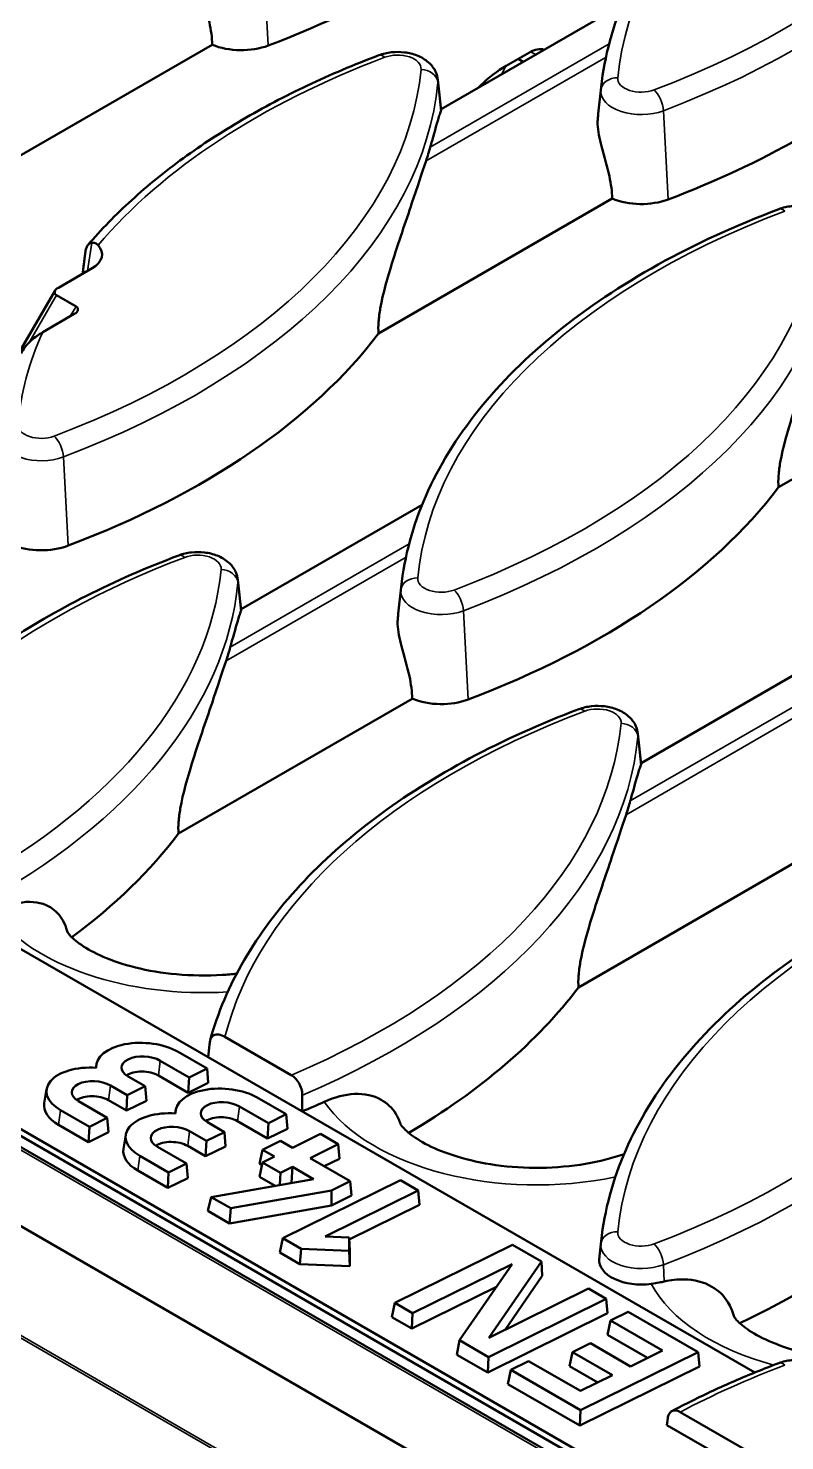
# Model space of a CAD drawing. Header units: millimetres. Extents: x 0 to 1485, y 0 to 1050.
# Drawn here: x 115.69 to 137.98, y 274.76 to 316.41 of the extents above; entities that cross this region are included whole.
import ezdxf

# ---------------------------------------------------------------- set-up
doc = ezdxf.new("R2010")
doc.units = ezdxf.units.MM
doc.header["$LTSCALE"] = 2.5
doc.layers.add('Sichtbar (ISO)', color=7, linetype='Continuous', lineweight=50)
doc.layers.add('Sichtbar schmal (ISO)', color=7, linetype='Continuous', lineweight=35)

msp = doc.modelspace()

# ---------------------------------------------------------------- linework, layer by layer
at = {"layer": 'Sichtbar (ISO)'}
for p, q in [((405.172, 116.161), (51.619, 320.286)), ((49.549, 319.15), (403.102, 115.026)), ((127.851, 314.017), (133.185, 317.096)), ((114.223, 311.945), (121.106, 315.92)), ((130.452, 315.693), (129.765, 315.296)), ((130.118, 315.5), (130.269, 315.413)), ((127.758, 314.885), (127.854, 313.989)), ((129.023, 314.724), (128.946, 314.649)), ((132.568, 314.669), (132.484, 313.882)), ((126.008, 307.409), (132.891, 311.383)), ((117.57, 309.331), (116.575, 308.757)), ((114.906, 305.971), (116.482, 308.672)), ((116.524, 308.534), (117.095, 308.204)), ((117.045, 307.982), (116.113, 307.444)), ((137.793, 302.873), (144.676, 306.847)), ((121.959, 299.275), (127.292, 302.354)), ((121.866, 300.142), (121.962, 299.247)), ((126.676, 299.926), (126.591, 299.14)), ((133.744, 294.739), (139.077, 297.818)), ((120.115, 292.667), (126.999, 296.641)), ((137.091, 276.773), (104.261, 295.728)), ((133.651, 295.606), (133.747, 294.711)), ((133.164, 273.529), (98.69, 293.433)), ((133.389, 273.603), (98.945, 293.489)), ((131.9, 288.131), (138.784, 292.105)), ((121.483, 286.672), (123.439, 285.543)), ((120.103, 286.228), (120.956, 285.736)), ((117.698, 285.861), (117.681, 285.762)), ((120.43, 285.475), (119.577, 285.968)), ((120.956, 285.736), (120.43, 285.475)), ((120.992, 285.311), (120.956, 285.736)), ((118.633, 285.501), (119.133, 285.213)), ((120.404, 285.021), (119.521, 285.531)), ((120.404, 285.021), (120.43, 285.475)), ((120.992, 285.311), (120.404, 285.021)), ((116.228, 285.133), (116.159, 284.716)), ((118.607, 284.952), (118.107, 285.241)), ((118.582, 284.498), (118.607, 284.952)), ((119.133, 285.213), (118.607, 284.952)), ((119.169, 284.788), (119.133, 285.213)), ((122.436, 284.881), (123.289, 284.389)), ((117.491, 284.021), (116.638, 284.514)), ((117.164, 284.774), (118.017, 284.281)), ((118.582, 284.498), (118.051, 284.804)), ((119.169, 284.788), (118.582, 284.498)), ((120.031, 284.513), (120.015, 284.415)), ((122.763, 284.128), (121.91, 284.621)), ((117.466, 283.566), (116.582, 284.077)), ((117.466, 283.566), (117.491, 284.021)), ((118.017, 284.281), (117.491, 284.021)), ((118.053, 283.857), (118.017, 284.281)), ((120.967, 284.154), (121.466, 283.866)), ((122.738, 283.673), (121.854, 284.184)), ((122.738, 283.673), (122.763, 284.128)), ((123.289, 284.389), (122.763, 284.128)), ((123.326, 283.964), (123.289, 284.389)), ((118.053, 283.857), (117.466, 283.566)), ((118.562, 283.786), (118.493, 283.368)), ((120.94, 283.605), (120.441, 283.894)), ((120.915, 283.15), (120.94, 283.605)), ((121.466, 283.866), (120.94, 283.605)), ((121.503, 283.441), (121.466, 283.866)), ((122.591, 283.345), (123.117, 283.605)), ((123.326, 283.964), (122.738, 283.673)), ((123.117, 283.605), (123.471, 283.401)), ((123.471, 283.401), (124.294, 283.809)), ((124.294, 283.809), (124.821, 283.504)), ((119.824, 282.674), (118.971, 283.166)), ((119.497, 283.427), (120.35, 282.934)), ((120.915, 283.15), (120.385, 283.457)), ((121.503, 283.441), (120.915, 283.15)), ((122.504, 282.926), (122.591, 283.345)), ((122.945, 283.141), (122.591, 283.345)), ((124.821, 283.504), (123.998, 283.097)), ((124.858, 283.08), (124.821, 283.504)), ((120.35, 282.934), (119.824, 282.674)), ((120.387, 282.51), (120.35, 282.934)), ((122.575, 282.885), (122.504, 282.926)), ((122.505, 282.547), (122.592, 282.966)), ((122.592, 282.966), (122.945, 283.141)), ((123.12, 282.662), (122.592, 282.966)), ((123.472, 282.837), (123.12, 282.662)), ((123.447, 282.382), (123.472, 282.837)), ((124.089, 282.48), (123.472, 282.837)), ((123.998, 283.097), (125.177, 282.416)), ((124.858, 283.08), (124.411, 282.859)), ((119.799, 282.219), (118.915, 282.729)), ((119.799, 282.219), (119.824, 282.674)), ((120.387, 282.51), (119.799, 282.219)), ((121.08, 281.949), (124.089, 282.48)), ((122.965, 282.282), (122.505, 282.547)), ((123.1, 282.306), (123.12, 282.662)), ((123.186, 280.733), (126.651, 282.448)), ((123.447, 282.382), (123.401, 282.359)), ((123.466, 282.37), (123.447, 282.382)), ((125.177, 282.416), (124.626, 282.144)), ((125.213, 281.992), (125.177, 282.416)), ((126.651, 282.448), (127.178, 282.143)), ((120.978, 281.539), (121.08, 281.949)), ((121.652, 281.618), (121.08, 281.949)), ((124.626, 282.144), (121.652, 281.618)), ((127.178, 282.143), (124.439, 280.788)), ((124.626, 281.701), (124.626, 282.144)), ((125.213, 281.992), (124.626, 281.701)), ((127.215, 281.719), (127.178, 282.143)), ((121.617, 281.17), (120.978, 281.539)), ((124.626, 281.701), (121.617, 281.17)), ((121.617, 281.17), (121.652, 281.618)), ((127.215, 281.719), (125.143, 280.694)), ((123.099, 280.314), (123.186, 280.733)), ((123.731, 280.418), (123.186, 280.733)), ((124.439, 280.788), (125.14, 280.758)), ((125.158, 280.358), (125.14, 280.758)), ((125.14, 280.758), (125.141, 280.359)), ((123.688, 279.974), (123.099, 280.314)), ((123.688, 279.974), (123.731, 280.418)), ((125.141, 280.359), (123.731, 280.418)), ((125.159, 279.912), (125.141, 280.359)), ((125.158, 280.358), (125.159, 279.912)), ((126.486, 278.828), (129.951, 280.543)), ((129.951, 280.543), (130.808, 280.048)), ((132.568, 280.648), (132.521, 280.206)), ((125.159, 279.912), (123.688, 279.974)), ((129.942, 279.973), (127.013, 278.523)), ((128.395, 277.725), (129.942, 279.973)), ((130.808, 280.048), (129.261, 277.801)), ((130.833, 279.63), (130.808, 280.048)), ((130.833, 279.63), (129.736, 278.035)), ((129.48, 279.302), (126.988, 278.069)), ((129.261, 277.801), (132.19, 279.25)), ((132.19, 279.25), (132.717, 278.945)), ((126.399, 278.409), (126.486, 278.828)), ((127.013, 278.523), (126.486, 278.828)), ((132.717, 278.945), (129.252, 277.231)), ((132.754, 278.521), (132.717, 278.945)), ((126.988, 278.069), (126.399, 278.409)), ((126.988, 278.069), (127.013, 278.523)), ((132.754, 278.521), (129.227, 276.776)), ((132.755, 277.89), (132.842, 278.309)), ((132.842, 278.309), (133.368, 278.569)), ((134.374, 277.424), (132.842, 278.309)), ((133.368, 278.569), (135.428, 277.38)), ((133.937, 277.208), (132.755, 277.89)), ((128.32, 277.3), (128.395, 277.725)), ((129.252, 277.231), (128.395, 277.725)), ((131.639, 276.959), (131.726, 277.378)), ((131.726, 277.378), (132.252, 277.638)), ((132.905, 276.697), (131.726, 277.378)), ((135.428, 277.38), (131.963, 275.666)), ((132.252, 277.638), (133.431, 276.958)), ((133.431, 276.958), (134.374, 277.424)), ((135.464, 276.956), (135.428, 277.38)), ((129.227, 276.776), (128.32, 277.3)), ((129.227, 276.776), (129.252, 277.231)), ((129.903, 276.855), (130.43, 277.115)), ((130.43, 277.115), (131.962, 276.231)), ((132.467, 276.481), (131.639, 276.959)), ((135.464, 276.956), (131.938, 275.211)), ((129.816, 276.436), (129.903, 276.855)), ((131.963, 275.666), (129.903, 276.855)), ((131.962, 276.231), (132.905, 276.697)), ((131.938, 275.211), (129.816, 276.436)), ((131.938, 275.211), (131.963, 275.666)), ((134.503, 275.226), (134.529, 275.432)), ((134.899, 275.61), (138.207, 273.701)), ((136.076, 274.318), (134.503, 275.226))]:
    msp.add_line(p, q, dxfattribs=at)
for centre, major_axis, ratio, start_param, end_param in [((109.2, 327.854), (-24.756, 0), 0.57735, 2.150508, 2.640987), ((121.963, 316.599), (-1.456, 0), 0.57735, 0.941808, 2.150508), ((130.415, 314.898), (-0.537, -0.844), 0.546379, 3.266446, 3.950567), ((129.653, 312.911), (-1.612, -2.533), 0.546379, 3.950567, 4.304458), ((120.985, 323.318), (-24.756, 0), 0.57735, 2.150508, 2.550935), ((103.307, 315.153), (24.538, 0), 0.57735, 6.094503, 6.123734), ((133.748, 312.063), (-1.456, 0), 0.57735, 0.941808, 2.150508), ((116.855, 309.738), (1.008, 0), 0.572981, 5.501585, 6.76602), ((116.765, 308.662), (0.297, 0.057), 0.514513, 2.162289, 3.677034), ((116.855, 308.077), (0.297, 0.057), 0.514513, 5.303882, 6.818626), ((103.307, 313.112), (-24.756, 0), 0.57735, 2.150508, 2.731215), ((115.092, 308.576), (-24.756, 0), 0.57735, 2.150508, 2.731215), ((116.07, 301.857), (-1.456, 0), 0.57735, 0.941808, 2.150508), ((97.415, 300.411), (24.538, 0), 0.57735, 6.094503, 6.123734), ((127.856, 297.321), (-1.456, 0), 0.57735, 0.941808, 2.150508), ((109.2, 295.874), (24.538, 0), 0.57735, 6.094503, 6.123734), ((97.415, 298.369), (-24.756, 0), 0.57735, 2.481591, 2.731215), ((109.2, 293.833), (-24.756, 0), 0.57735, 2.367392, 2.731215), ((119.105, 285.735), (-1.412, 0.084), 0.534749, 3.960191, 6.358682), ((119.105, 285.735), (-0.668, 0.04), 0.534749, 3.960191, 7.101783), ((117.636, 285.007), (-1.412, 0.084), 0.534749, 4.703292, 7.101783), ((117.636, 285.007), (-0.668, 0.04), 0.534749, 3.960191, 7.101783), ((119.08, 285.313), (-0.624, 0.037), 0.534749, 3.960191, 5.670852), ((117.61, 284.586), (-0.624, 0.037), 0.534749, 3.960191, 5.670852), ((121.438, 284.387), (-1.412, 0.084), 0.534749, 3.960191, 6.358682), ((117.61, 284.586), (-1.456, 0.087), 0.534749, 6.227792, 7.101783), ((119.969, 283.66), (-1.412, 0.084), 0.534749, 4.703292, 7.101783), ((121.438, 284.387), (-0.668, 0.04), 0.534749, 3.960191, 7.101783), ((109.2, 295.874), (-24.538, 0), 0.57735, 2.205977, 2.239327), ((119.969, 283.66), (-0.668, 0.04), 0.534749, 3.960191, 7.101783), ((121.413, 283.966), (-0.624, 0.037), 0.534749, 3.960191, 5.670852), ((120.985, 289.297), (-24.756, 0), 0.57735, 2.256006, 2.731215), ((119.944, 283.238), (-1.456, 0.087), 0.534749, 6.227792, 7.101783), ((119.944, 283.238), (-0.624, 0.037), 0.534749, 3.960191, 5.670852), ((133.748, 280.084), (-1.238, 0), 0.57735, 6.227073, 8.096717), ((157.011, 279.329), (-24.538, 0), 0.57735, 6.221282, 6.227073)]:
    msp.add_ellipse(centre, major_axis=major_axis, ratio=ratio, start_param=start_param, end_param=end_param, dxfattribs=at)
for points, knots in [([(132.568, 314.669), (132.666, 315.578), (132.91, 316.48), (133.678, 318.231), (134.2, 319.081), (135.499, 320.7), (136.274, 321.47), (138.05, 322.908), (139.05, 323.575), (141.239, 324.79), (142.428, 325.337), (143.692, 325.815)], [2.4180978, 2.4180978, 2.4180978, 2.4180978, 2.6039342, 2.6039342, 2.7897706, 2.7897706, 2.9756069, 2.9756069, 3.1614433, 3.1614433, 3.3472796, 3.3472796, 3.3472796, 3.3472796]), ([(121.106, 315.92), (121.103, 316.127), (121.074, 316.351), (120.962, 316.876), (120.866, 317.18), (120.764, 317.572), (120.737, 317.686), (120.696, 317.908), (120.683, 318.017), (120.678, 318.172), (120.679, 318.23), (120.685, 318.287)], [1.754995, 1.754995, 1.754995, 1.754995, 1.892647, 1.892647, 2.0720945, 2.0720945, 2.1365308, 2.1365308, 2.2009671, 2.2009671, 2.2396712, 2.2396712, 2.2396712, 2.2396712]), ([(126.015, 315.609), (126.135, 315.654), (126.262, 315.683), (126.518, 315.71), (126.647, 315.709), (126.902, 315.678), (127.028, 315.648), (127.267, 315.553), (127.382, 315.488), (127.568, 315.322), (127.644, 315.228), (127.727, 315.042), (127.75, 314.965), (127.758, 314.885)], [3.34728, 3.34728, 3.34728, 3.34728, 3.742348, 3.742348, 4.136015, 4.136015, 4.530025, 4.530025, 4.924042, 4.924042, 5.243901, 5.243901, 5.435884, 5.435884, 5.435884, 5.435884]), ([(117.442, 310.011), (117.833, 310.468), (118.266, 310.912), (119.207, 311.769), (119.715, 312.181), (120.803, 312.971), (121.382, 313.349), (122.604, 314.065), (123.248, 314.403), (124.59, 315.038), (125.29, 315.335), (126.015, 315.609)], [2.8148999, 2.8148999, 2.8148999, 2.8148999, 2.9213758, 2.9213758, 3.0278518, 3.0278518, 3.1343277, 3.1343277, 3.2408037, 3.2408037, 3.3472796, 3.3472796, 3.3472796, 3.3472796]), ([(127.848, 313.962), (127.833, 313.927), (127.817, 313.882), (127.74, 313.652), (127.666, 313.38), (127.568, 313.027), (127.551, 312.966), (127.533, 312.904)], [0.635921, 0.635921, 0.635921, 0.635921, 0.7360198, 0.7360198, 1.0671166, 1.0671166, 1.1316401, 1.1316401, 1.1316401, 1.1316401]), ([(132.891, 311.383), (132.889, 311.591), (132.859, 311.815), (132.747, 312.339), (132.652, 312.644), (132.549, 313.036), (132.522, 313.149), (132.481, 313.372), (132.468, 313.481), (132.463, 313.636), (132.465, 313.694), (132.47, 313.751)], [1.754995, 1.754995, 1.754995, 1.754995, 1.892647, 1.892647, 2.0720945, 2.0720945, 2.1365308, 2.1365308, 2.2009671, 2.2009671, 2.2396712, 2.2396712, 2.2396712, 2.2396712]), ([(127.409, 312.496), (127.293, 312.145), (127.152, 311.721), (126.807, 310.702), (126.596, 310.092), (126.282, 309.081), (126.138, 308.591), (126.038, 308.022), (126.019, 307.884), (126, 307.629), (126, 307.51), (126.008, 307.409)], [3.562475, 3.562475, 3.562475, 3.562475, 3.924729, 3.924729, 4.355561, 4.355561, 4.625893, 4.625893, 4.702196, 4.702196, 4.773128, 4.773128, 4.773128, 4.773128]), ([(126.676, 299.926), (126.773, 300.836), (127.018, 301.738), (127.785, 303.489), (128.308, 304.339), (129.606, 305.958), (130.382, 306.728), (132.157, 308.165), (133.157, 308.833), (135.346, 310.048), (136.535, 310.595), (137.8, 311.072)], [2.4180978, 2.4180978, 2.4180978, 2.4180978, 2.6039342, 2.6039342, 2.7897706, 2.7897706, 2.9756069, 2.9756069, 3.1614433, 3.1614433, 3.3472796, 3.3472796, 3.3472796, 3.3472796]), ([(137.8, 311.072), (137.92, 311.118), (138.047, 311.147), (138.303, 311.174), (138.432, 311.173), (138.688, 311.142), (138.813, 311.112), (139.052, 311.017), (139.167, 310.952), (139.353, 310.786), (139.429, 310.692), (139.513, 310.506), (139.535, 310.429), (139.543, 310.349)], [3.34728, 3.34728, 3.34728, 3.34728, 3.742348, 3.742348, 4.136015, 4.136015, 4.530025, 4.530025, 4.924042, 4.924042, 5.243901, 5.243901, 5.435884, 5.435884, 5.435884, 5.435884]), ([(117.377, 309.851), (117.383, 309.892), (117.395, 309.931), (117.429, 310), (117.462, 310.036), (117.514, 310.066), (117.537, 310.074), (117.56, 310.078)], [0.00845698, 0.00845698, 0.00845698, 0.00845698, 0.03651933, 0.03651933, 0.0734202, 0.0734202, 0.09416726, 0.09416726, 0.09416726, 0.09416726]), ([(117.56, 310.078), (117.595, 310.084), (117.63, 310.08), (117.693, 310.054), (117.722, 310.034), (117.748, 310.006)], [-0.18058598, -0.18058598, -0.18058598, -0.18058598, -0.15871959, -0.15871959, -0.13884902, -0.13884902, -0.13884902, -0.13884902]), ([(139.194, 307.96), (139.078, 307.609), (138.937, 307.185), (138.592, 306.166), (138.381, 305.556), (138.067, 304.545), (137.923, 304.054), (137.823, 303.486), (137.804, 303.348), (137.785, 303.092), (137.785, 302.974), (137.793, 302.873)], [3.562475, 3.562475, 3.562475, 3.562475, 3.924729, 3.924729, 4.355561, 4.355561, 4.625893, 4.625893, 4.702196, 4.702196, 4.773128, 4.773128, 4.773128, 4.773128]), ([(116.113, 307.444), (116.011, 307.385), (115.887, 307.299), (115.719, 307.151), (115.641, 307.072), (115.543, 306.943), (115.502, 306.876), (115.478, 306.818), (115.478, 306.817), (115.478, 306.816)], [0.6996402, 0.6996402, 0.6996402, 0.6996402, 0.7863994, 0.7863994, 0.8445609, 0.8445609, 0.8837978, 0.8837978, 0.8844451, 0.8844451, 0.8844451, 0.8844451]), ([(110.015, 293.016), (110.353, 293.666), (110.767, 294.299), (111.74, 295.521), (112.299, 296.109), (113.547, 297.231), (114.237, 297.764), (115.734, 298.768), (116.542, 299.238), (118.26, 300.107), (119.17, 300.506), (120.122, 300.866)], [2.6473342, 2.6473342, 2.6473342, 2.6473342, 2.7873233, 2.7873233, 2.9273124, 2.9273124, 3.0673014, 3.0673014, 3.2072905, 3.2072905, 3.3472796, 3.3472796, 3.3472796, 3.3472796]), ([(120.122, 300.866), (120.243, 300.912), (120.369, 300.94), (120.625, 300.968), (120.755, 300.967), (121.01, 300.936), (121.135, 300.906), (121.375, 300.81), (121.489, 300.746), (121.675, 300.58), (121.751, 300.486), (121.835, 300.3), (121.857, 300.223), (121.866, 300.142)], [3.34728, 3.34728, 3.34728, 3.34728, 3.742348, 3.742348, 4.136015, 4.136015, 4.530025, 4.530025, 4.924042, 4.924042, 5.243901, 5.243901, 5.435884, 5.435884, 5.435884, 5.435884]), ([(121.956, 299.22), (121.94, 299.185), (121.924, 299.14), (121.848, 298.91), (121.773, 298.638), (121.675, 298.284), (121.658, 298.224), (121.641, 298.161)], [0.635921, 0.635921, 0.635921, 0.635921, 0.7360198, 0.7360198, 1.0671166, 1.0671166, 1.1316401, 1.1316401, 1.1316401, 1.1316401]), ([(126.999, 296.641), (126.996, 296.849), (126.967, 297.072), (126.855, 297.597), (126.759, 297.902), (126.657, 298.294), (126.629, 298.407), (126.588, 298.63), (126.575, 298.739), (126.57, 298.894), (126.572, 298.952), (126.578, 299.009)], [1.754995, 1.754995, 1.754995, 1.754995, 1.892647, 1.892647, 2.0720945, 2.0720945, 2.1365308, 2.1365308, 2.2009671, 2.2009671, 2.2396712, 2.2396712, 2.2396712, 2.2396712]), ([(121.517, 297.753), (121.401, 297.403), (121.259, 296.979), (120.915, 295.959), (120.703, 295.35), (120.389, 294.339), (120.245, 293.848), (120.146, 293.279), (120.126, 293.141), (120.108, 292.886), (120.107, 292.768), (120.115, 292.667)], [3.562475, 3.562475, 3.562475, 3.562475, 3.924729, 3.924729, 4.355561, 4.355561, 4.625893, 4.625893, 4.702196, 4.702196, 4.773128, 4.773128, 4.773128, 4.773128]), ([(121.048, 286.575), (121.269, 287.38), (121.606, 288.171), (122.495, 289.7), (123.048, 290.438), (124.351, 291.846), (125.1, 292.514), (126.775, 293.766), (127.699, 294.349), (129.698, 295.417), (130.773, 295.901), (131.907, 296.33)], [2.5134369, 2.5134369, 2.5134369, 2.5134369, 2.6802055, 2.6802055, 2.846974, 2.846974, 3.0137426, 3.0137426, 3.1805111, 3.1805111, 3.3472796, 3.3472796, 3.3472796, 3.3472796]), ([(131.907, 296.33), (132.028, 296.376), (132.154, 296.404), (132.41, 296.432), (132.54, 296.431), (132.795, 296.4), (132.92, 296.369), (133.16, 296.274), (133.274, 296.21), (133.461, 296.043), (133.537, 295.95), (133.62, 295.764), (133.642, 295.687), (133.651, 295.606)], [3.34728, 3.34728, 3.34728, 3.34728, 3.742348, 3.742348, 4.136015, 4.136015, 4.530025, 4.530025, 4.924042, 4.924042, 5.243901, 5.243901, 5.435884, 5.435884, 5.435884, 5.435884]), ([(133.741, 294.684), (133.726, 294.649), (133.709, 294.604), (133.633, 294.373), (133.558, 294.102), (133.46, 293.748), (133.443, 293.688), (133.426, 293.625)], [0.635921, 0.635921, 0.635921, 0.635921, 0.7360198, 0.7360198, 1.0671166, 1.0671166, 1.1316401, 1.1316401, 1.1316401, 1.1316401]), ([(133.302, 293.217), (133.186, 292.866), (133.044, 292.443), (132.7, 291.423), (132.488, 290.814), (132.174, 289.803), (132.03, 289.312), (131.931, 288.743), (131.911, 288.605), (131.893, 288.35), (131.892, 288.232), (131.9, 288.131)], [3.562475, 3.562475, 3.562475, 3.562475, 3.924729, 3.924729, 4.355561, 4.355561, 4.625893, 4.625893, 4.702196, 4.702196, 4.773128, 4.773128, 4.773128, 4.773128]), ([(132.568, 280.648), (132.666, 281.557), (132.91, 282.459), (133.678, 284.211), (134.2, 285.06), (135.499, 286.679), (136.274, 287.449), (138.05, 288.887), (139.05, 289.555), (141.239, 290.769), (142.428, 291.316), (143.692, 291.794)], [2.4180978, 2.4180978, 2.4180978, 2.4180978, 2.6039342, 2.6039342, 2.7897706, 2.7897706, 2.9756069, 2.9756069, 3.1614433, 3.1614433, 3.3472796, 3.3472796, 3.3472796, 3.3472796]), ([(116.841, 289.76), (116.831, 289.8), (116.82, 289.838), (116.774, 289.978), (116.731, 290.07), (116.578, 290.314), (116.445, 290.434), (116.08, 290.631), (115.815, 290.676), (115.243, 290.602), (114.952, 290.499), (114.657, 290.331)], [-0.8529916, -0.8529916, -0.8529916, -0.8529916, -0.8179949, -0.8179949, -0.7211283, -0.7211283, -0.5260391, -0.5260391, -0.2489373, -0.2489373, 0, 0, 0, 0]), ([(116.834, 289.772), (116.834, 289.772), (116.852, 289.735), (116.972, 289.6), (117.085, 289.495), (117.417, 289.268), (117.632, 289.147), (118.166, 288.915), (118.489, 288.805), (119.22, 288.623), (119.632, 288.554), (120.499, 288.476), (120.955, 288.469), (121.545, 288.506), (121.688, 288.519), (121.829, 288.534)], [4.199063, 4.199063, 4.199063, 4.199063, 4.400309, 4.400309, 4.628206, 4.628206, 4.852048, 4.852048, 5.090243, 5.090243, 5.343277, 5.343277, 5.605303, 5.605303, 5.68987, 5.68987, 5.68987, 5.68987]), ([(121.039, 286.524), (121.043, 286.562), (121.054, 286.599), (121.088, 286.666), (121.123, 286.7), (121.197, 286.737), (121.252, 286.744), (121.356, 286.731), (121.425, 286.706), (121.483, 286.672)], [0.0084528, 0.0084528, 0.0084528, 0.0084528, 0.0346287, 0.0346287, 0.0719518, 0.0719518, 0.114495, 0.114495, 0.1636057, 0.1636057, 0.1636057, 0.1636057]), ([(123.439, 285.543), (123.484, 285.517), (123.535, 285.475), (123.613, 285.388), (123.654, 285.327), (123.71, 285.217), (123.735, 285.148), (123.758, 285.046), (123.763, 284.995), (123.763, 284.951)], [0.4483785, 0.4483785, 0.4483785, 0.4483785, 0.4858796, 0.4858796, 0.5229874, 0.5229874, 0.559931, 0.559931, 0.5885252, 0.5885252, 0.5885252, 0.5885252]), ([(126.658, 284.097), (126.622, 284.207), (126.575, 284.309), (126.406, 284.582), (126.259, 284.721), (125.86, 284.946), (125.592, 285.001), (125.018, 284.975), (124.716, 284.897), (124.409, 284.757)], [-0.7564631, -0.7564631, -0.7564631, -0.7564631, -0.6628382, -0.6628382, -0.4772494, -0.4772494, -0.234485, -0.234485, 0, 0, 0, 0]), ([(126.655, 284.101), (126.655, 284.101), (126.661, 284.091), (126.707, 284.024), (126.787, 283.929), (127.062, 283.711), (127.243, 283.593), (127.709, 283.357), (127.998, 283.241), (128.669, 283.036), (129.056, 282.95), (129.889, 282.833), (130.337, 282.805), (131.236, 282.816), (131.686, 282.857), (132.52, 282.998), (132.905, 283.097), (133.242, 283.215)], [4.199063, 4.199063, 4.199063, 4.199063, 4.311089, 4.311089, 4.556737, 4.556737, 4.77822, 4.77822, 5.011222, 5.011222, 5.259889, 5.259889, 5.519834, 5.519834, 5.783347, 5.783347, 6.039604, 6.039604, 6.039604, 6.039604]), ([(134.427, 279.459), (134.38, 279.449), (134.331, 279.439), (134.204, 279.415), (134.126, 279.402), (134.046, 279.39)], [-0.08390354, -0.08390354, -0.08390354, -0.08390354, -0.04982625, -0.04982625, 0, 0, 0, 0]), ([(136.482, 278.421), (136.441, 278.58), (136.38, 278.724), (136.18, 279.045), (136.021, 279.196), (135.596, 279.444), (135.315, 279.516), (134.822, 279.526), (134.627, 279.504), (134.427, 279.459)], [-0.7782205, -0.7782205, -0.7782205, -0.7782205, -0.6530424, -0.6530424, -0.465809, -0.465809, -0.2298794, -0.2298794, -0.0860907, -0.0860907, -0.0860907, -0.0860907]), ([(136.476, 278.431), (136.476, 278.431), (136.479, 278.425), (136.51, 278.377), (136.581, 278.285), (136.843, 278.07), (137.016, 277.952), (137.464, 277.717), (137.744, 277.599), (138.399, 277.389), (138.779, 277.299), (139.602, 277.173), (140.047, 277.14), (140.945, 277.14), (141.397, 277.175), (142.244, 277.307), (142.64, 277.403), (143.319, 277.629), (143.607, 277.757), (143.852, 277.894), (143.866, 277.903), (143.881, 277.911)], [4.199063, 4.199063, 4.199063, 4.199063, 4.28363, 4.28363, 4.538344, 4.538344, 4.759599, 4.759599, 4.991313, 4.991313, 5.238778, 5.238778, 5.498057, 5.498057, 5.761601, 5.761601, 6.02072, 6.02072, 6.267163, 6.267163, 6.283185, 6.283185, 6.283185, 6.283185]), ([(134.649, 275.635), (134.845, 275.74), (135.045, 275.842), (135.449, 276.043), (135.654, 276.142), (136.07, 276.335), (136.28, 276.429), (136.706, 276.614), (136.921, 276.705), (137.357, 276.881), (137.577, 276.968), (137.8, 277.052)], [3.1836933, 3.1836933, 3.1836933, 3.1836933, 3.2164105, 3.2164105, 3.2491278, 3.2491278, 3.2818451, 3.2818451, 3.3145624, 3.3145624, 3.3472796, 3.3472796, 3.3472796, 3.3472796]), ([(137.8, 277.052), (137.92, 277.097), (138.047, 277.126), (138.303, 277.153), (138.432, 277.153), (138.688, 277.121), (138.813, 277.091), (139.052, 276.996), (139.167, 276.931), (139.353, 276.765), (139.429, 276.671), (139.513, 276.486), (139.535, 276.408), (139.543, 276.328)], [3.34728, 3.34728, 3.34728, 3.34728, 3.742348, 3.742348, 4.136015, 4.136015, 4.530025, 4.530025, 4.924042, 4.924042, 5.243901, 5.243901, 5.435884, 5.435884, 5.435884, 5.435884]), ([(134.529, 275.432), (134.534, 275.472), (134.546, 275.511), (134.579, 275.579), (134.611, 275.614), (134.676, 275.651), (134.721, 275.66), (134.804, 275.653), (134.856, 275.636), (134.899, 275.61)], [0.0084453, 0.0084453, 0.0084453, 0.0084453, 0.0370847, 0.0370847, 0.0742016, 0.0742016, 0.1113086, 0.1113086, 0.1483666, 0.1483666, 0.1483666, 0.1483666])]:
    msp.add_open_spline(points, degree=3, knots=knots, dxfattribs=at)
for points, degree in [([(127.854, 313.989), (127.855, 313.982), (127.853, 313.973), (127.848, 313.962)], 3), ([(132.47, 313.751), (132.475, 313.795), (132.479, 313.839), (132.484, 313.882)], 3), ([(117.29, 309.169), (117.334, 309.511), (117.377, 309.851)], 2), ([(121.962, 299.247), (121.962, 299.24), (121.961, 299.231), (121.956, 299.22)], 3), ([(126.578, 299.009), (126.582, 299.053), (126.587, 299.096), (126.591, 299.14)], 3), ([(133.747, 294.711), (133.748, 294.704), (133.746, 294.695), (133.741, 294.684)], 3)]:
    msp.add_open_spline(points, degree=degree, dxfattribs=at)
for points, weights in [([(120.988, 286.07), (121.013, 286.297), (121.039, 286.524)], [1, 1.00000000322, 1]), ([(123.763, 284.951), (123.761, 284.711), (123.758, 284.471)], [1, 1.0000000012, 1])]:
    msp.add_rational_spline(points, weights, degree=2, dxfattribs=at)
at = {"layer": 'Sichtbar schmal (ISO)'}
for p, q in [((51.494, 320.273), (405.047, 116.149)), ((122.761, 315.896), (122.615, 318.51)), ((48.842, 316.26), (402.395, 112.135)), ((402.404, 112.205), (48.851, 316.329)), ((127.533, 312.904), (132.803, 315.946)), ((130.639, 315.627), (130.489, 315.713)), ((132.711, 315.556), (127.409, 312.496)), ((129.757, 315.292), (129.631, 315.045)), ((127.848, 313.962), (127.759, 314.804)), ((129.095, 314.735), (129.095, 314.793)), ((132.47, 313.751), (132.56, 314.587)), ((134.546, 311.36), (134.4, 313.974)), ((117.435, 309.253), (117.56, 310.078)), ((116.524, 308.534), (115.711, 307.14)), ((116.925, 307.913), (117.095, 308.204)), ((116.868, 301.154), (116.722, 303.767)), ((121.641, 298.161), (126.91, 301.204)), ((126.818, 300.814), (121.517, 297.753)), ((121.956, 299.22), (121.866, 300.061)), ((126.578, 299.009), (126.667, 299.845)), ((128.653, 296.618), (128.507, 299.231)), ((133.426, 293.625), (138.695, 296.667)), ((138.603, 296.278), (133.302, 293.217)), ((133.741, 294.684), (133.651, 295.525)), ((119.521, 285.531), (119.577, 285.968)), ((118.051, 284.804), (118.107, 285.241)), ((116.582, 284.077), (116.638, 284.514)), ((121.854, 284.184), (121.91, 284.621)), ((120.385, 283.457), (120.441, 283.894)), ((118.915, 282.729), (118.971, 283.166)), ((132.513, 280.124), (132.56, 280.566)), ((134.427, 279.459), (134.4, 279.953))]:
    msp.add_line(p, q, dxfattribs=at)
for centre, major_axis, ratio, start_param, end_param in [((157.011, 314.167), (-23.992, 0), 0.57735, 5.2921, 6.227073), ((120.985, 326.176), (23.992, 0), 0.57735, 5.2921, 6.227073), ((120.985, 325.803), (24.49, 0), 0.57735, 5.2921, 6.216855), ((91.522, 320.133), (24.49, 0), 0.57735, 5.732268, 6.227073), ((139.334, 303.96), (23.992, 0), 0.57735, 2.150508, 2.689934), ((126.191, 315.141), (-0.177, 0.468), 0.447262, 5.581488, 6.283185), ((126.57, 315.215), (0.692, 0), 0.57735, 6.227073, 8.433693), ((103.307, 315.969), (23.992, 0), 0.57735, 5.2921, 6.227073), ((127.261, 314.784), (0.498, -0.048), 0.815212, 0.166414, 1.649944), ((126.57, 314.842), (1.19, 0), 0.57735, 6.227073, 6.345089), ((133.057, 314.535), (-0.498, 0.048), 0.815212, 4.791537, 6.275066), ((133.748, 314.921), (-0.692, 0), 0.57735, 6.227073, 8.433693), ((103.307, 315.597), (24.49, 0), 0.57735, 5.2921, 6.227073), ((133.748, 314.548), (-1.19, 0), 0.57735, 6.227073, 8.433693), ((157.011, 313.794), (-24.49, 0), 0.57735, 6.221282, 6.227073), ((134.127, 314.179), (0.177, -0.468), 0.447262, 0.956366, 2.439895), ((137.977, 310.605), (-0.177, 0.468), 0.447262, 5.581488, 6.283185), ((151.119, 299.424), (-23.992, 0), 0.57735, 5.2921, 6.227073), ((115.092, 311.433), (23.992, 0), 0.57735, 5.2921, 6.227073), ((115.092, 311.061), (24.49, 0), 0.57735, 5.2921, 6.227073), ((139.334, 303.96), (-23.992, 0), 0.57735, 6.028991, 6.227073), ((116.07, 304.715), (-0.692, 0), 0.57735, 6.227073, 8.433693), ((116.07, 304.342), (-1.19, 0), 0.57735, 6.227073, 8.433693), ((116.449, 303.972), (0.177, -0.468), 0.447262, 0.956366, 2.439895), ((133.441, 289.218), (-23.992, 0), 0.57735, 5.2921, 6.001182), ((120.299, 300.399), (-0.177, 0.468), 0.447262, 5.581488, 6.283185), ((120.678, 300.473), (0.692, 0), 0.57735, 6.227073, 8.433693), ((97.415, 301.227), (23.992, 0), 0.57735, 5.464151, 6.227073), ((121.369, 300.042), (0.498, -0.048), 0.815212, 0.166414, 1.649944), ((97.415, 300.854), (24.49, 0), 0.57735, 5.463203, 6.227073), ((120.678, 300.1), (1.19, 0), 0.57735, 6.227073, 6.345089), ((127.856, 299.806), (-1.19, 0), 0.57735, 6.227073, 8.433693), ((127.165, 299.793), (-0.498, 0.048), 0.815212, 4.791537, 6.275066), ((151.119, 299.052), (-24.49, 0), 0.57735, 6.221282, 6.227073), ((127.856, 300.179), (-0.692, 0), 0.57735, 6.227073, 8.433693), ((128.235, 299.436), (0.177, -0.468), 0.447262, 0.956366, 2.439895), ((145.226, 284.682), (-23.992, 0), 0.57735, 5.2921, 6.139017), ((132.084, 295.862), (-0.177, 0.468), 0.447262, 5.581488, 6.283185), ((132.463, 295.937), (0.692, 0), 0.57735, 6.227073, 8.433693), ((109.2, 296.691), (23.992, 0), 0.57735, 5.347815, 6.227073), ((133.154, 295.506), (0.498, -0.048), 0.815212, 0.166414, 1.649944), ((109.2, 296.318), (24.49, 0), 0.57735, 5.34924, 6.227073), ((132.463, 295.564), (1.19, 0), 0.57735, 6.227073, 6.345089), ((157.011, 280.146), (-23.992, 0), 0.57735, 5.2921, 6.227073), ((120.985, 292.155), (23.992, 0), 0.57735, 5.2921, 6.227073), ((120.985, 291.782), (24.49, 0), 0.57735, 5.2921, 6.227073), ((120.849, 291.866), (6.739, 0), 0.57735, 3.547126, 4.818889), ((130.67, 286.196), (-6.739, 0), 0.57735, 0.378718, 1.921842), ((133.057, 280.515), (-0.498, 0.048), 0.815212, 4.791537, 6.275066), ((133.748, 280.9), (-0.692, 0), 0.57735, 6.227073, 8.433693), ((133.748, 280.528), (-1.19, 0), 0.57735, 6.227073, 8.433693), ((157.011, 279.773), (-24.49, 0), 0.57735, 6.221282, 6.227073), ((134.127, 280.158), (0.177, -0.468), 0.447262, 0.956366, 2.439895), ((140.491, 280.526), (-6.739, 0), 0.57735, 0.296116, 1.136374), ((151.119, 265.404), (23.992, 0), 0.57735, 2.150508, 2.313181), ((137.977, 276.584), (-0.177, 0.468), 0.447262, 5.581488, 6.283185)]:
    msp.add_ellipse(centre, major_axis=major_axis, ratio=ratio, start_param=start_param, end_param=end_param, dxfattribs=at)

doc.saveas('drawing.dxf')
